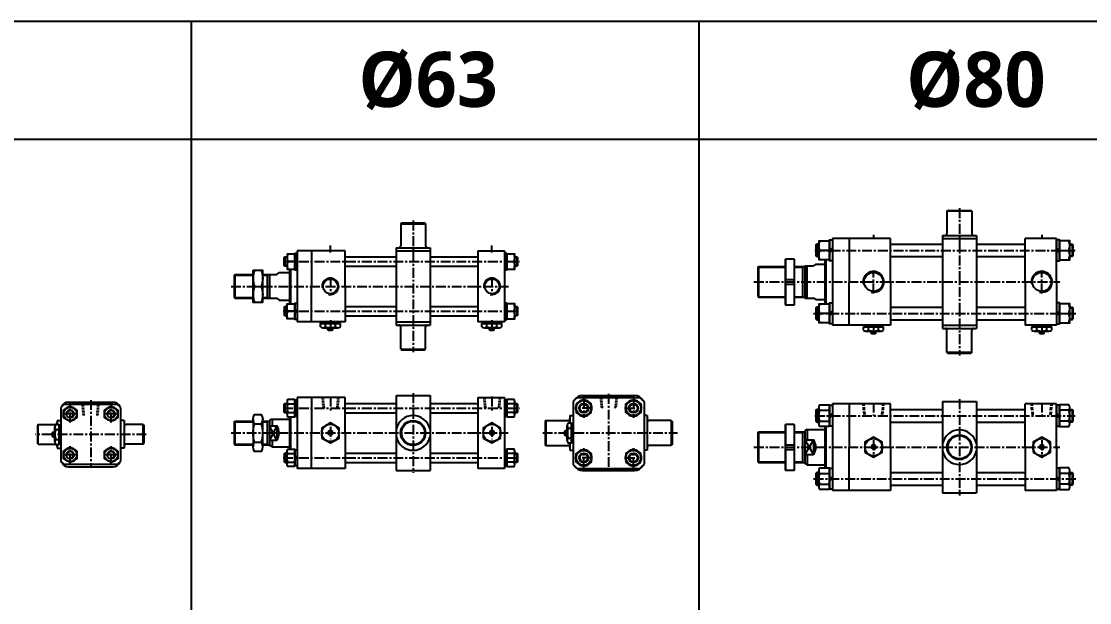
# Model space of a CAD drawing. Extents: x -819 to 8634, y 0 to 4453.
# Drawn here: x 1222 to 2577, y 3716 to 4453 of the extents above; entities that cross this region are included whole.
import ezdxf

# ---------------------------------------------------------------- set-up
doc = ezdxf.new("R2010")
doc.units = 0
doc.header["$LTSCALE"] = 10
doc.header["$MEASUREMENT"] = 0
for name, pattern in [('CENTER', [2, 1.25, -0.25, 0.25, -0.25]), ('CENTERX2', [4, 2.5, -0.5, 0.5, -0.5]), ('HIDDEN', [0.375, 0.25, -0.125])]:
    doc.linetypes.add(name, pattern=pattern)
doc.layers.get('0').update_dxf_attribs({"linetype": 'CONTINUOUS'})
doc.layers.get('DEFPOINTS').update_dxf_attribs({"linetype": 'CONTINUOUS'})
for name, color, linetype in [('CEN', 1, 'CENTERX2'), ('CENTER', 1, 'CENTER'), ('DIM', 2, 'CONTINUOUS'), ('ML', 7, 'CONTINUOUS'), ('THIN', 3, 'CONTINUOUS'), ('외형선', 3, 'CONTINUOUS')]:
    doc.layers.add(name, color=color, linetype=linetype)
doc.styles.add('문자', font='romans.shx')

msp = doc.modelspace()

# ---------------------------------------------------------------- linework, layer by layer
for p, q in [((4752.9, 4452.8), (0, 4452.8)), ((1438, 2978.5), (1438, 4452.8)), ((2082, 2978.5), (2082, 4452.8)), ((4752.9, 4302.8), (0, 4302.8)), ((1611, 4061.8), (1611.5, 4061.3)), ((1611, 4061.8), (1617, 4061.8)), ((1611.5, 4061.3), (1616.5, 4061.3)), ((1617, 4061.8), (1616.5, 4061.3)), ((1816, 4061.8), (1816.5, 4061.3)), ((1816, 4061.8), (1822, 4061.8)), ((1816.5, 4061.3), (1821.5, 4061.3)), ((1822, 4061.8), (1821.5, 4061.3)), ((2300.2, 4057.5), (2300.7, 4057)), ((2300.2, 4057.5), (2306.2, 4057.5)), ((2300.7, 4057), (2305.7, 4057)), ((2306.2, 4057.5), (2305.7, 4057)), ((2513.7, 4057.5), (2514.2, 4057)), ((2513.7, 4057.5), (2519.7, 4057.5)), ((2514.2, 4057), (2519.2, 4057)), ((2519.7, 4057.5), (2519.2, 4057)), ((1262, 3932), (1261.5, 3931.5)), ((1261.5, 3926.5), (1261.5, 3931.5)), ((1262, 3926), (1262, 3932)), ((1912.1, 3933.8), (1911.6, 3933.3)), ((1911.6, 3928.3), (1911.6, 3933.3)), ((1912.1, 3927.8), (1912.1, 3933.8)), ((1262, 3926), (1261.5, 3926.5)), ((1912.1, 3927.8), (1911.6, 3928.3))]:
    msp.add_line(p, q)
at = {"color": 7, "linetype": 'Continuous'}
for p, q in [((1601.3, 4065.3), (1601.3, 4069.7)), ((1601.3, 4069.7), (1614, 4069.7)), ((1602, 4071.7), (1626, 4071.7)), ((1602, 4069.7), (1602, 4071.7)), ((1607.7, 4065.3), (1607.7, 4069.7)), ((1614, 4069.7), (1626.7, 4069.7)), ((1620.4, 4065.3), (1620.4, 4069.7)), ((1626, 4069.7), (1626, 4071.7)), ((1626.7, 4065.3), (1626.7, 4069.7)), ((1806.3, 4065.3), (1806.3, 4069.7)), ((1806.3, 4069.7), (1819, 4069.7)), ((1807, 4071.7), (1831, 4071.7)), ((1807, 4069.7), (1807, 4071.7)), ((1812.7, 4065.3), (1812.7, 4069.7)), ((1819, 4069.7), (1831.7, 4069.7)), ((1825.4, 4065.3), (1825.4, 4069.7)), ((1831, 4069.7), (1831, 4071.7)), ((1831.7, 4065.3), (1831.7, 4069.7)), ((2291.2, 4067.4), (2315.2, 4067.4)), ((2291.2, 4065.4), (2291.2, 4067.4)), ((2315.2, 4065.4), (2315.2, 4067.4)), ((2504.7, 4067.4), (2528.7, 4067.4)), ((2504.7, 4065.4), (2504.7, 4067.4)), ((2528.7, 4065.4), (2528.7, 4067.4)), ((1604.5, 4064.3), (1623.6, 4064.3)), ((1611, 4061.8), (1611, 4064.3)), ((1617, 4061.8), (1617, 4064.3)), ((1809.5, 4064.3), (1828.6, 4064.3)), ((1816, 4061.8), (1816, 4064.3)), ((1822, 4061.8), (1822, 4064.3)), ((2290.5, 4061), (2290.5, 4065.4)), ((2290.5, 4065.4), (2303.2, 4065.4)), ((2293.6, 4060), (2312.7, 4060)), ((2296.8, 4061), (2296.8, 4065.4)), ((2300.2, 4057.5), (2300.2, 4060)), ((2303.2, 4065.4), (2315.9, 4065.4)), ((2306.2, 4057.5), (2306.2, 4060)), ((2309.5, 4061), (2309.5, 4065.4)), ((2315.9, 4061), (2315.9, 4065.4)), ((2504, 4061), (2504, 4065.4)), ((2504, 4065.4), (2516.7, 4065.4)), ((2507.1, 4060), (2526.2, 4060)), ((2510.3, 4061), (2510.3, 4065.4)), ((2513.7, 4057.5), (2513.7, 4060)), ((2516.7, 4065.4), (2529.4, 4065.4)), ((2519.7, 4057.5), (2519.7, 4060)), ((2523, 4061), (2523, 4065.4)), ((2529.4, 4061), (2529.4, 4065.4)), ((1262, 3932), (1264.5, 3932)), ((1264.5, 3919.5), (1264.5, 3938.5)), ((1265.5, 3941.7), (1269.9, 3941.7)), ((1265.5, 3935.4), (1269.9, 3935.4)), ((1269.9, 3929), (1269.9, 3941.7)), ((1269.9, 3941), (1271.9, 3941)), ((1271.9, 3917), (1271.9, 3941)), ((1912.1, 3933.8), (1914.6, 3933.8)), ((1914.6, 3921.3), (1914.6, 3940.3)), ((1915.6, 3943.5), (1920, 3943.5)), ((1915.6, 3937.1), (1920, 3937.1)), ((1920, 3930.8), (1920, 3943.5)), ((1920, 3942.8), (1922, 3942.8)), ((1922, 3918.8), (1922, 3942.8)), ((1262, 3926), (1264.5, 3926)), ((1265.5, 3922.6), (1269.9, 3922.6)), ((1269.9, 3916.3), (1269.9, 3929)), ((1912.1, 3927.8), (1914.6, 3927.8)), ((1915.6, 3924.4), (1920, 3924.4)), ((1915.6, 3918.1), (1920, 3918.1)), ((1920, 3918.1), (1920, 3930.8)), ((1920, 3918.8), (1922, 3918.8)), ((1265.5, 3916.3), (1269.9, 3916.3)), ((1269.9, 3917), (1271.9, 3917))]:
    msp.add_line(p, q, dxfattribs=at)
for points in [[(1603, 3924.4), (1614, 3918.1), (1625, 3924.4), (1625, 3937.1), (1614, 3943.5), (1603, 3937.1)], [(1613.2, 3932.3), (1612.3, 3930.8), (1613.2, 3929.3), (1614.9, 3929.3), (1615.8, 3930.8), (1614.9, 3932.3)], [(1808, 3924.4), (1819, 3918.1), (1830, 3924.4), (1830, 3937.1), (1819, 3943.5), (1808, 3937.1)], [(1818.2, 3932.3), (1817.3, 3930.8), (1818.2, 3929.3), (1819.9, 3929.3), (1820.8, 3930.8), (1819.9, 3932.3)], [(2292.2, 3906.4), (2303.2, 3900), (2314.2, 3906.4), (2314.2, 3919.1), (2303.2, 3925.4), (2292.2, 3919.1)], [(2505.7, 3906.4), (2516.7, 3900), (2527.7, 3906.4), (2527.7, 3919.1), (2516.7, 3925.4), (2505.7, 3919.1)], [(2302.3, 3914.2), (2301.4, 3912.7), (2302.3, 3911.2), (2304, 3911.2), (2304.9, 3912.7), (2304, 3914.2)], [(2515.8, 3914.2), (2514.9, 3912.7), (2515.8, 3911.2), (2517.5, 3911.2), (2518.4, 3912.7), (2517.5, 3914.2)]]:
    msp.add_lwpolyline(points, close=True, dxfattribs=at)
for centre, radius in [((1614, 3930.8), 11), ((1614, 3930.8), 2.5), ((1819, 3930.8), 11), ((1819, 3930.8), 2.5), ((2303.2, 3912.7), 11), ((2516.7, 3912.7), 11), ((2303.2, 3912.7), 2.5), ((2516.7, 3912.7), 2.5)]:
    msp.add_circle(centre, radius, dxfattribs=at)
for centre, radius, start, end in [((1604.5, 4069.9), 5.62, 235.6158, 270), ((1604.5, 4069.9), 5.62, 235.6158, 304.3842), ((1614, 4085.3), 21, 252.412, 270), ((1614, 4085.3), 21, 270, 287.588), ((1623.6, 4069.9), 5.62, 235.6158, 304.3842), ((1809.5, 4069.9), 5.62, 235.6158, 270), ((1809.5, 4069.9), 5.62, 235.6158, 304.3842), ((1819, 4085.3), 21, 252.412, 270), ((1819, 4085.3), 21, 270, 287.588), ((1828.6, 4069.9), 5.62, 235.6158, 304.3842), ((2293.6, 4065.6), 5.62, 235.6158, 270), ((2293.6, 4065.6), 5.62, 235.6158, 304.3842), ((2303.2, 4081), 21, 252.412, 270), ((2303.2, 4081), 21, 270, 287.588), ((2312.7, 4065.6), 5.62, 235.6158, 304.3842), ((2507.1, 4065.6), 5.62, 235.6158, 270), ((2507.1, 4065.6), 5.62, 235.6158, 304.3842), ((2516.7, 4081), 21, 252.412, 270), ((2516.7, 4081), 21, 270, 287.588), ((2526.2, 4065.6), 5.62, 235.6158, 304.3842), ((1270.1, 3938.5), 5.62, 145.6158, 214.3842), ((1285.5, 3929), 21, 162.412, 180), ((1920.3, 3940.3), 5.62, 145.6158, 214.3842), ((1935.7, 3930.8), 21, 162.412, 180), ((1285.5, 3929), 21, 180, 197.588), ((1270.1, 3919.5), 5.62, 145.6158, 214.3842), ((1270.1, 3919.5), 5.62, 180, 214.3842), ((1935.7, 3930.8), 21, 180, 197.588), ((1920.3, 3921.3), 5.62, 145.6158, 214.3842), ((1920.3, 3921.3), 5.62, 180, 214.3842)]:
    msp.add_arc(centre, radius, start, end, dxfattribs=at)
at = {"layer": 'CEN', "color": 1, "linetype": 'CENTER'}
for p, q in [((2412.2, 4215.9), (2412.2, 4028.9)), ((1719, 4200.2), (1719, 4033.2)), ((1719, 3981.3), (1719, 3880.3)), ((2412.2, 3973.7), (2412.2, 3851.7))]:
    msp.add_line(p, q, dxfattribs=at)
at = {"layer": 'CENTER'}
for p, q in [((1935.5, 3974.5), (1935.5, 3950.1)), ((1998.5, 3974.5), (1998.5, 3950.1)), ((1283.9, 3944.1), (1283.9, 3965.9)), ((1335.9, 3944.1), (1335.9, 3965.9)), ((1946.1, 3962.3), (1925, 3962.3)), ((1988, 3962.3), (2009.1, 3962.3)), ((1293.3, 3955), (1274.4, 3955)), ((1345.3, 3955), (1326.4, 3955)), ((1283.9, 3892.1), (1283.9, 3913.9)), ((1335.9, 3892.1), (1335.9, 3913.9)), ((1935.5, 3887.1), (1935.5, 3911.5)), ((1998.5, 3887.1), (1998.5, 3911.5)), ((1293.3, 3903), (1274.4, 3903)), ((1345.3, 3903), (1326.4, 3903)), ((1946.1, 3899.3), (1925, 3899.3)), ((1988, 3899.3), (2009.1, 3899.3))]:
    msp.add_line(p, q, dxfattribs=at)
at = {"layer": 'DEFPOINTS', "color": 0, "linetype": 'ByBlock'}
for p in [(1918, 3908.8), (1281.9, 3888)]:
    msp.add_point(p, dxfattribs=at)
at = {"layer": 'DIM'}
for p, q in [((1611.5, 4061.3), (1611.5, 4064.3)), ((1616.5, 4061.3), (1616.5, 4064.3)), ((1816.5, 4061.3), (1816.5, 4064.3)), ((1821.5, 4061.3), (1821.5, 4064.3)), ((2300.7, 4057), (2300.7, 4060)), ((2305.7, 4057), (2305.7, 4060)), ((2514.2, 4057), (2514.2, 4060)), ((2519.2, 4057), (2519.2, 4060)), ((1261.5, 3931.5), (1264.5, 3931.5)), ((1911.6, 3933.3), (1914.6, 3933.3)), ((1261.5, 3926.5), (1264.5, 3926.5)), ((1911.6, 3928.3), (1914.6, 3928.3))]:
    msp.add_line(p, q, dxfattribs=at)
for centre in [(1614, 3930.8), (1819, 3930.8), (2303.2, 3912.7), (2516.7, 3912.7)]:
    msp.add_arc(centre, 3, 270, 180, dxfattribs=at)
at = {"layer": 'ML'}
for p, q in [((2396.4, 4211.9), (2397.4, 4212.9)), ((2396.4, 4211.9), (2396.4, 4183.9)), ((2427.9, 4211.9), (2396.4, 4211.9)), ((2397.4, 4212.9), (2426.9, 4212.9)), ((2427.9, 4211.9), (2426.9, 4212.9)), ((2427.9, 4211.9), (2427.9, 4183.9)), ((1703.3, 4196.2), (1704.3, 4197.2)), ((1703.3, 4196.2), (1703.3, 4168.2)), ((1703.3, 4196.2), (1734.8, 4196.2)), ((1704.3, 4197.2), (1733.8, 4197.2)), ((1733.8, 4197.2), (1734.8, 4196.2)), ((1734.8, 4196.2), (1734.8, 4168.2)), ((2251.2, 4177.4), (2251.2, 4067.4)), ((2272.2, 4177.4), (2251.2, 4177.4)), ((2390.7, 4181.4), (2390.7, 4063.4)), ((2390.7, 4181.4), (2433.7, 4181.4)), ((2390.7, 4177.4), (2433.7, 4177.4)), ((2433.7, 4181.4), (2433.7, 4063.4)), ((1572, 4161.7), (1572, 4071.7)), ((1590, 4161.7), (1572, 4161.7)), ((1633, 4161.7), (1590, 4161.7)), ((1590, 4161.7), (1590, 4116.7)), ((1633, 4116.7), (1633, 4161.7)), ((1697.5, 4165.7), (1740.5, 4165.7)), ((1697.5, 4165.7), (1697.5, 4067.7)), ((1697.5, 4161.7), (1740.5, 4161.7)), ((1740.5, 4165.7), (1740.5, 4067.7)), ((1801, 4161.7), (1835, 4161.7)), ((1801, 4161.7), (1801, 4116.7)), ((1835, 4161.7), (1835, 4071.7)), ((2231.2, 4170.4), (2231.2, 4154.4)), ((2247.2, 4162.4), (2235.2, 4162.4)), ((2247.2, 4161.5), (2251.2, 4165.5)), ((2247.2, 4159.2), (2251.2, 4163.2)), ((2539.2, 4161.5), (2535.2, 4165.5)), ((2539.2, 4159.2), (2535.2, 4163.2)), ((2539.2, 4162.4), (2551.1, 4162.4)), ((2555.1, 4170.4), (2555.1, 4154.4)), ((1556.5, 4142.2), (1556.5, 4154.2)), ((1569, 4148.2), (1559.9, 4148.2)), ((1569, 4150.5), (1572, 4147.5)), ((1569, 4148.8), (1572, 4145.8)), ((1838, 4147.5), (1835, 4150.5)), ((1838, 4145.8), (1835, 4148.8)), ((1838, 4148.2), (1847.2, 4148.2)), ((1850.6, 4154.2), (1850.6, 4142.2)), ((2191, 4150.9), (2191.5, 4151.4)), ((2191, 4150.9), (2191, 4093.9)), ((2191.5, 4151.4), (2191.5, 4125.4)), ((2202.5, 4151.4), (2191.5, 4151.4)), ((2202.5, 4151.4), (2202.5, 4125.4)), ((2202.5, 4151.4), (2203, 4150.9)), ((2203, 4093.9), (2203, 4150.9)), ((2241.2, 4150.4), (2241.2, 4094.4)), ((2242.7, 4150.4), (2242.7, 4094.4)), ((1546, 4131.7), (1549, 4134.2)), ((1562, 4138.7), (1562, 4094.7)), ((1563.5, 4138.7), (1563.5, 4094.7)), ((2156.2, 4140.9), (2157.2, 4141.9)), ((2156.2, 4140.9), (2156.2, 4103.9)), ((2157.2, 4141.9), (2157.2, 4102.9)), ((2213.2, 4141.9), (2213.2, 4102.9)), ((2216.2, 4142.9), (2216.2, 4101.9)), ((2219.2, 4101.9), (2219.2, 4142.9)), ((2230.2, 4144.9), (2227.2, 4142.9)), ((1492, 4130.7), (1493, 4131.7)), ((1492, 4130.7), (1492, 4102.7)), ((1493, 4131.7), (1493, 4101.7)), ((1534, 4131.7), (1534, 4101.7)), ((1537, 4131.7), (1537, 4101.7)), ((2191, 4125.4), (2203, 4125.4)), ((1517.9, 4116.7), (1526.3, 4116.7)), ((1590, 4071.7), (1590, 4116.7)), ((1633, 4116.7), (1633, 4071.7)), ((1801, 4116.7), (1801, 4071.7)), ((2191, 4119.4), (2203, 4119.4)), ((2191.5, 4119.4), (2191.5, 4093.4)), ((2202.5, 4119.4), (2202.5, 4093.4)), ((1492, 4102.7), (1493, 4101.7)), ((1546, 4101.7), (1549, 4099.2)), ((2156.2, 4103.9), (2157.2, 4102.9)), ((2191, 4093.9), (2191.5, 4093.4)), ((2202.5, 4093.4), (2203, 4093.9)), ((2230.2, 4099.9), (2227.2, 4101.9)), ((1556.5, 4091.2), (1556.5, 4079.2)), ((1569, 4085.2), (1559.9, 4085.2)), ((1569, 4084.5), (1572, 4087.5)), ((1569, 4082.8), (1572, 4085.8)), ((1838, 4084.5), (1835, 4087.5)), ((1838, 4082.8), (1835, 4085.8)), ((1838, 4085.2), (1847.2, 4085.2)), ((1850.6, 4091.2), (1850.6, 4079.2)), ((2191.5, 4093.4), (2202.5, 4093.4)), ((2231.2, 4090.4), (2231.2, 4074.4)), ((2247.2, 4082.4), (2235.2, 4082.4)), ((2247.2, 4081.5), (2251.2, 4085.5)), ((2247.2, 4079.2), (2251.2, 4083.2)), ((2539.2, 4081.5), (2535.2, 4085.5)), ((2539.2, 4079.2), (2535.2, 4083.2)), ((2539.2, 4082.4), (2551.1, 4082.4)), ((2555.1, 4090.4), (2555.1, 4074.4)), ((1590, 4071.7), (1572, 4071.7)), ((1633, 4071.7), (1590, 4071.7)), ((1697.5, 4071.7), (1740.5, 4071.7)), ((1697.5, 4067.7), (1740.5, 4067.7)), ((1835, 4071.7), (1801, 4071.7)), ((2272.2, 4067.4), (2251.2, 4067.4)), ((2390.7, 4067.4), (2433.7, 4067.4)), ((1703.3, 4037.2), (1703.3, 4065.2)), ((1734.8, 4037.2), (1734.8, 4065.2)), ((2390.7, 4063.4), (2433.7, 4063.4)), ((2396.4, 4032.9), (2396.4, 4060.9)), ((2427.9, 4032.9), (2427.9, 4060.9)), ((1703.3, 4037.2), (1734.8, 4037.2)), ((1703.3, 4037.2), (1704.3, 4036.2)), ((1704.3, 4036.2), (1733.8, 4036.2)), ((1733.8, 4036.2), (1734.8, 4037.2)), ((2427.9, 4032.9), (2396.4, 4032.9)), ((2396.4, 4032.9), (2397.4, 4031.9)), ((2397.4, 4031.9), (2426.9, 4031.9)), ((2427.9, 4032.9), (2426.9, 4031.9)), ((1590, 3975.8), (1572, 3975.8)), ((1572, 3975.8), (1572, 3885.8)), ((1633, 3975.8), (1590, 3975.8)), ((1590, 3975.8), (1590, 3930.8)), ((1633, 3930.8), (1633, 3975.8)), ((1697.5, 3978.3), (1697.5, 3883.3)), ((1697.5, 3978.3), (1740.5, 3978.3)), ((1740.5, 3978.3), (1740.5, 3883.3)), ((1801, 3975.8), (1835, 3975.8)), ((1801, 3975.8), (1801, 3930.8)), ((1835, 3975.8), (1835, 3885.8)), ((1927.4, 3975.8), (2006.7, 3975.8)), ((1934, 3978.3), (2000, 3978.3)), ((1271.9, 3963), (1271.9, 3895)), ((1343.9, 3967), (1275.9, 3967)), ((1281.9, 3970), (1337.9, 3970)), ((1347.9, 3963), (1347.9, 3895)), ((1556.5, 3956.3), (1556.5, 3968.3)), ((1559, 3970.5), (1559, 3954.1)), ((1559.9, 3967.8), (1569, 3967.8)), ((1569, 3964.6), (1572, 3961.6)), ((1569, 3962.9), (1572, 3959.9)), ((1838, 3961.6), (1835, 3964.6)), ((1838, 3959.9), (1835, 3962.9)), ((1847.2, 3967.8), (1838, 3967.8)), ((1848, 3954.1), (1848, 3970.5)), ((1850.6, 3968.3), (1850.6, 3956.3)), ((1922, 3970.5), (1922, 3891.1)), ((2012, 3970.5), (2012, 3891.1)), ((2231.2, 3960.7), (2231.2, 3944.7)), ((2234.2, 3942.3), (2234.2, 3963.1)), ((2235.2, 3959.6), (2247.2, 3959.6)), ((2272.2, 3967.7), (2251.2, 3967.7)), ((2251.2, 3967.7), (2251.2, 3857.7)), ((2390.7, 3970.7), (2390.7, 3854.7)), ((2390.7, 3970.7), (2433.7, 3970.7)), ((2433.7, 3970.7), (2433.7, 3854.7)), ((2551.1, 3959.6), (2539.2, 3959.6)), ((2552.2, 3942.3), (2552.2, 3963.1)), ((2555.1, 3960.7), (2555.1, 3944.7)), ((1267.4, 3946.5), (1267.4, 3941.7)), ((1267.4, 3946.5), (1271.4, 3946.5)), ((1352.4, 3946.5), (1348.4, 3946.5)), ((1352.4, 3946.5), (1352.4, 3911.5)), ((1492, 3944.8), (1493, 3945.8)), ((1492, 3944.8), (1492, 3916.8)), ((1493, 3945.8), (1493, 3915.8)), ((1516.1, 3948.4), (1516.1, 3913.2)), ((1528.1, 3948.4), (1528.1, 3913.2)), ((1534, 3945.8), (1534, 3915.8)), ((1540, 3948.3), (1537, 3946.6)), ((1537, 3946.6), (1537, 3915)), ((1540, 3948.3), (1540, 3939.8)), ((1559.9, 3956.8), (1569, 3956.8)), ((1562, 3951.3), (1562, 3910.3)), ((1563.5, 3951.3), (1563.5, 3910.3)), ((1847.2, 3956.8), (1838, 3956.8)), ((1887.5, 3946.5), (1886.5, 3945.5)), ((1886.5, 3945.5), (1886.5, 3916)), ((1887.5, 3946.5), (1915.5, 3946.5)), ((1887.5, 3946.5), (1887.5, 3915)), ((1918, 3952.8), (1921.5, 3952.8)), ((1918, 3952.8), (1918, 3949)), ((1918, 3949), (1918, 3943.5)), ((2016, 3952.8), (2012.5, 3952.8)), ((2016, 3952.8), (2016, 3908.8)), ((2046.5, 3946.5), (2018.5, 3946.5)), ((2046.5, 3946.5), (2046.5, 3915)), ((2046.5, 3946.5), (2047.5, 3945.5)), ((2047.5, 3945.5), (2047.5, 3916)), ((2235.2, 3945.8), (2247.2, 3945.8)), ((2247.2, 3951.8), (2251.2, 3955.8)), ((2247.2, 3949.6), (2251.2, 3953.6)), ((2539.2, 3951.8), (2535.2, 3955.8)), ((2539.2, 3949.6), (2535.2, 3953.6)), ((2551.1, 3945.8), (2539.2, 3945.8)), ((1243.4, 3941.5), (1242.4, 3940.5)), ((1242.4, 3940.5), (1242.4, 3917.5)), ((1243.4, 3941.5), (1264.9, 3941.5)), ((1243.4, 3916.5), (1243.4, 3941.5)), ((1376.4, 3941.5), (1354.9, 3941.5)), ((1376.4, 3916.5), (1376.4, 3941.5)), ((1376.4, 3941.5), (1377.4, 3940.5)), ((1377.4, 3940.5), (1377.4, 3917.5)), ((1517.9, 3942.5), (1526.3, 3942.5)), ((1537, 3939.8), (1546, 3939.8)), ((1546, 3939.8), (1546, 3921.8)), ((2156.2, 3931.2), (2157.2, 3932.2)), ((2156.2, 3931.2), (2156.2, 3894.2)), ((2157.2, 3932.2), (2157.2, 3893.2)), ((2191, 3941.2), (2191.5, 3941.7)), ((2191, 3941.2), (2191, 3884.2)), ((2202.5, 3941.7), (2191.5, 3941.7)), ((2191.5, 3941.7), (2191.5, 3915.7)), ((2202.5, 3941.7), (2203, 3941.2)), ((2202.5, 3941.7), (2202.5, 3915.7)), ((2203, 3884.2), (2203, 3941.2)), ((2213.2, 3932.2), (2213.2, 3893.2)), ((2219.2, 3935.2), (2216.2, 3933.5)), ((2216.2, 3933.5), (2216.2, 3891.9)), ((2219.2, 3935.2), (2219.2, 3922)), ((2241.2, 3938.9), (2241.2, 3886.6)), ((2242.7, 3938.9), (2242.7, 3886.6)), ((1243.4, 3916.5), (1242.4, 3917.5)), ((1376.4, 3916.5), (1377.4, 3917.5)), ((1517.9, 3919), (1526.3, 3919)), ((1537, 3921.8), (1546, 3921.8)), ((1540, 3921.8), (1540, 3913.3)), ((1590, 3885.8), (1590, 3930.8)), ((1633, 3930.8), (1633, 3885.8)), ((1801, 3930.8), (1801, 3885.8)), ((1918, 3918.1), (1918, 3908.8)), ((2216.2, 3922), (2227.2, 3922)), ((2227.2, 3922), (2227.2, 3903.4)), ((1243.4, 3916.5), (1264.9, 3916.5)), ((1267.4, 3916.3), (1267.4, 3911.5)), ((1267.4, 3911.5), (1271.4, 3911.5)), ((1352.4, 3911.5), (1348.4, 3911.5)), ((1376.4, 3916.5), (1354.9, 3916.5)), ((1492, 3916.8), (1493, 3915.8)), ((1540, 3913.3), (1537, 3915)), ((1556.5, 3905.3), (1556.5, 3893.3)), ((1559, 3891.1), (1559, 3907.5)), ((1559.9, 3904.8), (1569, 3904.8)), ((1847.2, 3904.8), (1838, 3904.8)), ((1848, 3891.1), (1848, 3907.5)), ((1850.6, 3905.3), (1850.6, 3893.3)), ((1886.5, 3916), (1887.5, 3915)), ((1887.5, 3915), (1915.5, 3915)), ((1918, 3908.8), (1921.5, 3908.8)), ((2016, 3908.8), (2012.5, 3908.8)), ((2046.5, 3915), (2018.5, 3915)), ((2047.5, 3916), (2046.5, 3915)), ((2191, 3915.7), (2203, 3915.7)), ((2191, 3909.7), (2203, 3909.7)), ((2191.5, 3909.7), (2191.5, 3883.7)), ((2202.5, 3909.7), (2202.5, 3883.7)), ((1343.9, 3891), (1275.9, 3891)), ((1559.9, 3893.8), (1569, 3893.8)), ((1569, 3898.6), (1572, 3901.6)), ((1569, 3896.9), (1572, 3899.9)), ((1838, 3898.6), (1835, 3901.6)), ((1838, 3896.9), (1835, 3899.9)), ((1847.2, 3893.8), (1838, 3893.8)), ((2156.2, 3894.2), (2157.2, 3893.2)), ((2216.2, 3903.4), (2227.2, 3903.4)), ((2219.2, 3890.2), (2216.2, 3891.9)), ((2219.2, 3903.4), (2219.2, 3890.2)), ((1281.9, 3888), (1337.9, 3888)), ((1590, 3885.8), (1572, 3885.8)), ((1633, 3885.8), (1590, 3885.8)), ((1697.5, 3883.3), (1740.5, 3883.3)), ((1835, 3885.8), (1801, 3885.8)), ((1927.4, 3885.8), (2006.7, 3885.8)), ((1934, 3883.3), (2000, 3883.3)), ((2191, 3884.2), (2191.5, 3883.7)), ((2191.5, 3883.7), (2202.5, 3883.7)), ((2202.5, 3883.7), (2203, 3884.2)), ((2231.2, 3880.7), (2231.2, 3864.7)), ((2234.2, 3862.3), (2234.2, 3883.1)), ((2235.2, 3879.6), (2247.2, 3879.6)), ((2551.1, 3879.6), (2539.2, 3879.6)), ((2552.2, 3862.3), (2552.2, 3883.1)), ((2555.1, 3880.7), (2555.1, 3864.7)), ((2235.2, 3865.8), (2247.2, 3865.8)), ((2247.2, 3871.8), (2251.2, 3875.8)), ((2247.2, 3869.6), (2251.2, 3873.6)), ((2539.2, 3871.8), (2535.2, 3875.8)), ((2539.2, 3869.6), (2535.2, 3873.6)), ((2551.1, 3865.8), (2539.2, 3865.8)), ((2272.2, 3857.7), (2251.2, 3857.7)), ((2390.7, 3854.7), (2433.7, 3854.7))]:
    msp.add_line(p, q, dxfattribs=at)
at = {"layer": 'ML', "color": 1, "linetype": 'CENTER'}
for p, q in [((2303.2, 4181.9), (2303.2, 4176.6)), ((2516.7, 4181.9), (2516.7, 4176.6)), ((1614, 4159.7), (1614, 4168.4)), ((1819, 4159.7), (1819, 4168.4)), ((1554, 4148.2), (1854.6, 4148.2)), ((2303.2, 4107.8), (2303.2, 4137)), ((2516.7, 4107.8), (2516.7, 4137)), ((1614, 4128.2), (1614, 4105.2)), ((1819, 4128.2), (1819, 4105.2)), ((1488, 4116.7), (1840, 4116.7)), ((1554, 4085.2), (1853.6, 4085.2)), ((1614, 4073.9), (1614, 4063.5)), ((1819, 4073.9), (1819, 4063.5)), ((2303.2, 4068.3), (2303.2, 4059.4)), ((2516.7, 4068.3), (2516.7, 4059.4)), ((1309.9, 3972.5), (1309.9, 3886.6)), ((1614, 3977), (1614, 3958.8)), ((1819, 3977), (1819, 3957.2)), ((1967, 3980.3), (1967, 3881.3)), ((1554, 3962.3), (1854.6, 3962.3)), ((1614, 3938.5), (1614, 3923.1)), ((1819, 3938.5), (1819, 3923.1)), ((1380.4, 3929), (1239.7, 3929)), ((1488, 3930.8), (1839.7, 3930.8)), ((1883.5, 3930.8), (2054.5, 3930.8)), ((2303.2, 3921.5), (2303.2, 3903.9)), ((2516.7, 3921.5), (2516.7, 3903.9)), ((1554, 3899.3), (1853.6, 3899.3))]:
    msp.add_line(p, q, dxfattribs=at)
at = {"layer": 'ML', "color": 7, "linetype": 'Continuous'}
for p, q in [((1633, 4154.2), (1697.5, 4154.2)), ((1740.5, 4154.2), (1801, 4154.2)), ((1549, 4134.2), (1562, 4134.2)), ((1633, 4142.2), (1697.5, 4142.2)), ((1740.5, 4142.2), (1801, 4142.2)), ((1493, 4131.7), (1516.1, 4131.7)), ((1528.1, 4131.7), (1546, 4131.7)), ((1493, 4101.7), (1516.1, 4101.7)), ((1528.1, 4101.7), (1546, 4101.7)), ((1549, 4099.2), (1562, 4099.2)), ((1633, 4091.2), (1697.5, 4091.2)), ((1740.5, 4091.2), (1801, 4091.2)), ((1633, 4079.2), (1697.5, 4079.2)), ((1740.5, 4079.2), (1801, 4079.2)), ((1633, 3968.3), (1697.5, 3968.3)), ((1740.5, 3968.3), (1801, 3968.3)), ((1493, 3945.8), (1516.1, 3945.8)), ((1528.1, 3945.8), (1537, 3945.8)), ((1540, 3948.3), (1562, 3948.3)), ((1633, 3956.3), (1697.5, 3956.3)), ((1740.5, 3956.3), (1801, 3956.3)), ((1493, 3915.8), (1516.1, 3915.8)), ((1528.1, 3915.8), (1537, 3915.8)), ((1540, 3913.3), (1562, 3913.3)), ((1633, 3905.3), (1697.5, 3905.3)), ((1740.5, 3905.3), (1801, 3905.3)), ((1633, 3893.3), (1697.5, 3893.3)), ((1740.5, 3893.3), (1801, 3893.3))]:
    msp.add_line(p, q, dxfattribs=at)
at = {"layer": 'ML', "color": 2}
for p, q in [((2213.2, 4141.1), (2214.5, 4141.9)), ((1534, 4130.9), (1535.3, 4131.7)), ((1534, 4102.4), (1535.3, 4101.7)), ((2213.2, 4103.6), (2214.5, 4102.9)), ((1534, 3945), (1535.3, 3945.8)), ((1546, 3939.8), (1537, 3921.8)), ((1546, 3921.8), (1537, 3939.8)), ((2213.2, 3931.5), (2214.5, 3932.2)), ((2227.2, 3922), (2216.2, 3903.4)), ((2216.2, 3922), (2227.2, 3903.4)), ((1534, 3916.5), (1535.3, 3915.8)), ((2213.2, 3894), (2214.5, 3893.2))]:
    msp.add_line(p, q, dxfattribs=at)
at = {"layer": 'ML', "color": 2, "linetype": 'Continuous'}
for p, q in [((1492.3, 4130.9), (1516.1, 4130.9)), ((1528.1, 4130.9), (1534, 4130.9)), ((1492.3, 4102.4), (1516.1, 4102.4)), ((1528.1, 4102.4), (1534, 4102.4)), ((1492.3, 3945), (1516.1, 3945)), ((1528.1, 3945), (1534, 3945)), ((1492.3, 3916.5), (1516.1, 3916.5)), ((1528.1, 3916.5), (1534, 3916.5))]:
    msp.add_line(p, q, dxfattribs=at)
at = {"layer": 'ML', "color": 6, "linetype": 'HIDDEN'}
for p, q in [((1603.6, 3975.8), (1604.7, 3962.9)), ((1604.7, 3975.8), (1606, 3961.8)), ((1623.4, 3975.8), (1622.1, 3961.8)), ((1624.5, 3975.8), (1623.4, 3962.9)), ((1808.6, 3975.8), (1809.7, 3962.9)), ((1809.7, 3975.8), (1811, 3961.8)), ((1828.4, 3975.8), (1827.1, 3961.8)), ((1829.5, 3975.8), (1828.4, 3962.9)), ((1956.6, 3975.8), (1957.7, 3962.9)), ((1957.7, 3975.8), (1959, 3961.8)), ((1976.4, 3975.8), (1975.1, 3961.8)), ((1977.5, 3975.8), (1976.4, 3962.9)), ((1300.6, 3953), (1299.4, 3967)), ((1301.8, 3953), (1300.6, 3967)), ((1318, 3953), (1319.2, 3967)), ((1319.1, 3953), (1320.3, 3967))]:
    msp.add_line(p, q, dxfattribs=at)
at = {"layer": 'ML', "color": 6, "linetype": 'HIDDEN', "ltscale": 1.5}
for p, q in [((2291.2, 3954.1), (2289.9, 3967.7)), ((2292.4, 3954.1), (2291.2, 3967.7)), ((2313.9, 3954.1), (2315.2, 3967.7)), ((2315.2, 3954.1), (2316.4, 3967.7)), ((2504.7, 3954), (2503.4, 3967.7)), ((2505.9, 3954), (2504.7, 3967.7)), ((2527.4, 3954), (2528.7, 3967.7)), ((2528.7, 3954), (2529.9, 3967.7))]:
    msp.add_line(p, q, dxfattribs=at)
at = {"layer": 'ML'}
for points in [[(2251.2, 4175.7), (2251.2, 4149.1), (2247.2, 4149.1), (2247.2, 4175.7), (2251.2, 4175.7)], [(2535.2, 4175.7), (2535.2, 4149.1), (2539.2, 4149.1), (2539.2, 4175.7), (2535.2, 4175.7)], [(2234.2, 4170.4), (2231.2, 4170.4), (2230.2, 4169.3), (2230.2, 4155.5), (2231.2, 4154.4), (2234.2, 4154.4)], [(2552.2, 4170.4), (2555.1, 4170.4), (2556.2, 4169.3), (2556.2, 4155.5), (2555.1, 4154.4), (2552.2, 4154.4)], [(1559, 4142.2), (1556.5, 4142.2), (1555.5, 4143.1), (1555.5, 4153.2), (1556.5, 4154.2), (1559, 4154.2)], [(1572, 4137.9), (1572, 4158.5), (1569, 4158.5), (1569, 4137.9), (1572, 4137.9)], [(1835, 4158.5), (1835, 4137.9), (1838, 4137.9), (1838, 4158.5), (1835, 4158.5)], [(1848, 4154.2), (1850.6, 4154.2), (1851.5, 4153.2), (1851.5, 4143.1), (1850.6, 4142.2), (1848, 4142.2)], [(1572, 4095.5), (1572, 4074.9), (1569, 4074.9), (1569, 4095.5), (1572, 4095.5)], [(1835, 4095.5), (1835, 4074.9), (1838, 4074.9), (1838, 4095.5), (1835, 4095.5)], [(2251.2, 4095.7), (2251.2, 4069.1), (2247.2, 4069.1), (2247.2, 4095.7), (2251.2, 4095.7)], [(2535.2, 4095.7), (2535.2, 4069.1), (2539.2, 4069.1), (2539.2, 4095.7), (2535.2, 4095.7)], [(1559, 4091.2), (1556.5, 4091.2), (1555.5, 4090.2), (1555.5, 4080.1), (1556.5, 4079.2), (1559, 4079.2)], [(1848, 4091.2), (1850.6, 4091.2), (1851.5, 4090.2), (1851.5, 4080.1), (1850.6, 4079.2), (1848, 4079.2)], [(2234.2, 4090.4), (2231.2, 4090.4), (2230.2, 4089.3), (2230.2, 4075.5), (2231.2, 4074.4), (2234.2, 4074.4)], [(2552.2, 4090.4), (2555.1, 4090.4), (2556.2, 4089.3), (2556.2, 4075.5), (2555.1, 4074.4), (2552.2, 4074.4)], [(1572, 3952), (1572, 3972.6), (1569, 3972.6), (1569, 3952), (1572, 3952)], [(1835, 3972.6), (1835, 3952), (1838, 3952), (1838, 3972.6), (1835, 3972.6)], [(1926, 3967.8), (1926, 3956.8), (1935.5, 3951.3), (1945, 3956.8), (1945, 3967.8), (1935.5, 3973.3), (1926, 3967.8)], [(2008, 3967.8), (2008, 3956.8), (1998.5, 3951.3), (1989, 3956.8), (1989, 3967.8), (1998.5, 3973.3), (2008, 3967.8)], [(1275.4, 3950.1), (1275.4, 3959.9), (1283.9, 3964.8), (1292.4, 3959.9), (1292.4, 3950.1), (1283.9, 3945.2), (1275.4, 3950.1)], [(1327.4, 3950.1), (1327.4, 3959.9), (1335.9, 3964.8), (1344.4, 3959.9), (1344.4, 3950.1), (1335.9, 3945.2), (1327.4, 3950.1)], [(1559, 3956.3), (1556.5, 3956.3), (1555.5, 3957.2), (1555.5, 3967.3), (1556.5, 3968.3), (1559, 3968.3)], [(1848, 3968.3), (1850.6, 3968.3), (1851.5, 3967.3), (1851.5, 3957.2), (1850.6, 3956.3), (1848, 3956.3)], [(2234.2, 3960.7), (2231.2, 3960.7), (2230.2, 3959.6), (2230.2, 3945.8), (2231.2, 3944.7), (2234.2, 3944.7)], [(2251.2, 3966), (2251.2, 3939.4), (2247.2, 3939.4), (2247.2, 3966), (2251.2, 3966)], [(2535.2, 3966), (2535.2, 3939.4), (2539.2, 3939.4), (2539.2, 3966), (2535.2, 3966)], [(2552.2, 3960.7), (2555.1, 3960.7), (2556.2, 3959.6), (2556.2, 3945.8), (2555.1, 3944.7), (2552.2, 3944.7)], [(1275.4, 3898.1), (1275.4, 3907.9), (1283.9, 3912.8), (1292.4, 3907.9), (1292.4, 3898.1), (1283.9, 3893.2), (1275.4, 3898.1)], [(1327.4, 3898.1), (1327.4, 3907.9), (1335.9, 3912.8), (1344.4, 3907.9), (1344.4, 3898.1), (1335.9, 3893.2), (1327.4, 3898.1)], [(1559, 3905.3), (1556.5, 3905.3), (1555.5, 3904.3), (1555.5, 3894.2), (1556.5, 3893.3), (1559, 3893.3)], [(1572, 3909.6), (1572, 3889), (1569, 3889), (1569, 3909.6), (1572, 3909.6)], [(1835, 3909.6), (1835, 3889), (1838, 3889), (1838, 3909.6), (1835, 3909.6)], [(1848, 3905.3), (1850.6, 3905.3), (1851.5, 3904.3), (1851.5, 3894.2), (1850.6, 3893.3), (1848, 3893.3)], [(1926, 3893.8), (1926, 3904.8), (1935.5, 3910.3), (1945, 3904.8), (1945, 3893.8), (1935.5, 3888.3), (1926, 3893.8)], [(2008, 3893.8), (2008, 3904.8), (1998.5, 3910.3), (1989, 3904.8), (1989, 3893.8), (1998.5, 3888.3), (2008, 3893.8)], [(2234.2, 3880.7), (2231.2, 3880.7), (2230.2, 3879.6), (2230.2, 3865.8), (2231.2, 3864.7), (2234.2, 3864.7)], [(2251.2, 3886), (2251.2, 3859.4), (2247.2, 3859.4), (2247.2, 3886), (2251.2, 3886)], [(2535.2, 3886), (2535.2, 3859.4), (2539.2, 3859.4), (2539.2, 3886), (2535.2, 3886)], [(2552.2, 3880.7), (2555.1, 3880.7), (2556.2, 3879.6), (2556.2, 3865.8), (2555.1, 3864.7), (2552.2, 3864.7)]]:
    msp.add_lwpolyline(points, dxfattribs=at)
for points in [[(2235.2, 4150.4, -0.178633), (2235.2, 4162.4, -0.178633), (2235.2, 4174.4)], [(2551.1, 4150.4, 0.178633), (2551.1, 4162.4, 0.178633), (2551.1, 4174.4)], [(1559.9, 4157.7, 0.178633), (1559.9, 4148.2, 0.178633), (1559.9, 4138.7)], [(1847.2, 4138.7, 0.178633), (1847.2, 4148.2, 0.178633), (1847.2, 4157.7)], [(1517.9, 4137.2, 0.178633), (1517.9, 4116.7, 0.178633), (1517.9, 4096.2)], [(1526.3, 4137.2, -0.178633), (1526.3, 4116.7, -0.178633), (1526.3, 4096.2)], [(1559.9, 4075.7, -0.178633), (1559.9, 4085.2, -0.178633), (1559.9, 4094.7)], [(1847.2, 4075.7, 0.178633), (1847.2, 4085.2, 0.178633), (1847.2, 4094.7)], [(2235.2, 4070.4, -0.178633), (2235.2, 4082.4, -0.178633), (2235.2, 4094.4)], [(2551.1, 4070.4, 0.178633), (2551.1, 4082.4, 0.178633), (2551.1, 4094.4)], [(1569, 3973.3), (1559.9, 3973.3, 0.309401), (1559.9, 3967.8, 0.154701), (1559.9, 3956.8, 0.309401), (1559.9, 3951.3), (1569, 3951.3), (1569, 3973.3)], [(1838, 3951.3), (1847.2, 3951.3, 0.309401), (1847.2, 3956.8, 0.154701), (1847.2, 3967.8, 0.309401), (1847.2, 3973.3), (1838, 3973.3), (1838, 3951.3)], [(2247.2, 3938.9), (2235.2, 3938.9, -0.309401), (2235.2, 3945.8, -0.154701), (2235.2, 3959.6, -0.309401), (2235.2, 3966.6), (2247.2, 3966.6), (2247.2, 3938.9)], [(2539.2, 3938.9), (2551.1, 3938.9, 0.309401), (2551.1, 3945.8, 0.154701), (2551.1, 3959.6, 0.309401), (2551.1, 3966.6), (2539.2, 3966.6), (2539.2, 3938.9)], [(1517.9, 3942.5, -0.309401), (1517.9, 3954.3), (1526.3, 3954.3, -0.309401), (1526.3, 3942.5, -0.154701), (1526.3, 3919, -0.309401), (1526.3, 3907.3), (1517.9, 3907.3, -0.309401), (1517.9, 3919, -0.154701), (1517.9, 3942.5, 0.178633)], [(1569, 3888.3), (1559.9, 3888.3, -0.309401), (1559.9, 3893.8, -0.154701), (1559.9, 3904.8, -0.309401), (1559.9, 3910.3), (1569, 3910.3), (1569, 3888.3)], [(1838, 3888.3), (1847.2, 3888.3, 0.309401), (1847.2, 3893.8, 0.154701), (1847.2, 3904.8, 0.309401), (1847.2, 3910.3), (1838, 3910.3), (1838, 3888.3)], [(2247.2, 3858.9), (2235.2, 3858.9, -0.309401), (2235.2, 3865.8, -0.154701), (2235.2, 3879.6, -0.309401), (2235.2, 3886.6), (2247.2, 3886.6), (2247.2, 3858.9)], [(2539.2, 3858.9), (2551.1, 3858.9, 0.309401), (2551.1, 3865.8, 0.154701), (2551.1, 3879.6, 0.309401), (2551.1, 3886.6), (2539.2, 3886.6), (2539.2, 3858.9)]]:
    msp.add_lwpolyline(points, format="xyb", dxfattribs=at)
for points in [[(2247.2, 4150.4), (2234.2, 4150.4), (2234.2, 4174.4), (2247.2, 4174.4)], [(2539.2, 4150.4), (2552.2, 4150.4), (2552.2, 4174.4), (2539.2, 4174.4)], [(1569, 4157.7), (1559, 4157.7), (1559, 4138.7), (1569, 4138.7)], [(1838, 4138.7), (1848, 4138.7), (1848, 4157.7), (1838, 4157.7)], [(1516.1, 4137.2), (1528.1, 4137.2), (1528.1, 4096.2), (1516.1, 4096.2)], [(1569, 4075.7), (1559, 4075.7), (1559, 4094.7), (1569, 4094.7)], [(1838, 4075.7), (1848, 4075.7), (1848, 4094.7), (1838, 4094.7)], [(2247.2, 4070.4), (2234.2, 4070.4), (2234.2, 4094.4), (2247.2, 4094.4)], [(2539.2, 4070.4), (2552.2, 4070.4), (2552.2, 4094.4), (2539.2, 4094.4)]]:
    msp.add_lwpolyline(points, close=True, dxfattribs=at)
for centre, radius in [((2303.2, 4122.4), 12), ((2516.7, 4122.4), 12), ((1614, 4116.7), 9.32), ((1819, 4116.7), 9.32), ((1935.5, 3962.3), 9.5), ((1998.5, 3962.3), 9.5), ((1283.9, 3955), 8.5), ((1283.9, 3955), 5), ((1335.9, 3955), 8.5), ((1335.9, 3955), 5), ((1935.5, 3962.3), 6), ((1998.5, 3962.3), 6), ((1719, 3930.8), 15.8), ((1719, 3930.8), 14.8), ((2412.2, 3912.7), 15.7), ((2412.2, 3912.7), 14.7), ((1283.9, 3903), 8.5), ((1283.9, 3903), 5), ((1335.9, 3903), 8.5), ((1335.9, 3903), 5), ((1935.5, 3899.3), 9.5), ((1935.5, 3899.3), 6), ((1998.5, 3899.3), 9.5), ((1998.5, 3899.3), 6)]:
    msp.add_circle(centre, radius, dxfattribs=at)
at = {"layer": 'ML', "color": 2}
for centre in [(1935.5, 3962.3), (1998.5, 3962.3), (1935.5, 3899.3), (1998.5, 3899.3)]:
    msp.add_circle(centre, 5.05, dxfattribs=at)
at = {"layer": 'ML'}
for centre, radius, start, end in [((2393.9, 4183.9), 2.5, 270, 0), ((2430.4, 4183.9), 2.5, 180, 270), ((1700.8, 4168.2), 2.5, 270, 0), ((1737.3, 4168.2), 2.5, 180, 270), ((1700.8, 4065.2), 2.5, 0, 90), ((1737.3, 4065.2), 2.5, 90, 180), ((2393.9, 4060.9), 2.5, 0, 90), ((2430.4, 4060.9), 2.5, 90, 180), ((1967, 3930.8), 60, 131.4096, 138.5904), ((1934, 3966.3), 12, 90, 150.8418), ((1935.5, 3962.3), 10.3, 97.2691, 142.7309), ((1935.5, 3962.3), 10.3, 37.2691, 82.7309), ((1998.5, 3962.3), 10.3, 97.2691, 142.7309), ((1998.5, 3962.3), 10.3, 37.2691, 82.7309), ((2000, 3966.3), 12, 29.1582, 90), ((1967, 3930.8), 60, 41.4096, 48.5904), ((1309.9, 3929), 51, 131.8325, 138.2062), ((1281.9, 3960), 10, 90, 157.2812), ((1283.9, 3955), 8.8, 104.9963, 135.0037), ((1283.9, 3955), 8.8, 44.9963, 75.0037), ((1335.9, 3955), 8.8, 104.9963, 135.0037), ((1337.9, 3960), 10, 22.7188, 90), ((1335.9, 3955), 8.8, 44.9963, 75.0037), ((1309.9, 3929), 51, 41.8712, 48.1675), ((1935.5, 3962.3), 10.3, 157.2691, 202.7309), ((1935.5, 3962.3), 10.3, 337.2691, 22.7309), ((1998.5, 3962.3), 10.3, 157.2691, 202.7309), ((1998.5, 3962.3), 10.3, 337.2691, 22.7309), ((1271.4, 3947), 0.5, 270, 0), ((1283.9, 3955), 8.8, 284.9963, 315.0037), ((1283.9, 3955), 8.8, 344.9963, 15.0037), ((1335.9, 3955), 8.8, 284.9963, 315.0037), ((1335.9, 3955), 8.8, 344.9963, 15.0037), ((1348.4, 3947), 0.5, 180, 270), ((1719, 3930.8), 22, 12.2388, 167.7612), ((1915.5, 3949), 2.5, 270, 0), ((1921.5, 3953.3), 0.5, 270, 0), ((1935.5, 3962.3), 10.3, 217.2691, 262.7309), ((1935.5, 3962.3), 10.3, 277.2691, 322.7309), ((1998.5, 3962.3), 10.3, 217.2691, 262.7309), ((1998.5, 3962.3), 10.3, 277.2691, 322.7309), ((2012.5, 3953.3), 0.5, 180, 270), ((2018.5, 3949), 2.5, 180, 270), ((1264.9, 3944), 2.5, 270, 281.0697), ((1264.9, 3944), 2.5, 293.1735, 0), ((1354.9, 3944), 2.5, 180, 270), ((1534, 3930.8), 15, 323.183, 36.817), ((2412.2, 3912.7), 22, 12.2388, 167.7612), ((1719, 3930.8), 22, 192.2388, 347.7612), ((2214.3, 3912.7), 15.8, 324.1474, 35.8526), ((1264.9, 3914), 2.5, 78.9303, 90), ((1264.9, 3914), 2.5, 0, 66.8265), ((1271.4, 3911), 0.5, 0, 90), ((1283.9, 3903), 8.8, 104.9963, 135.0037), ((1283.9, 3903), 8.8, 44.9963, 75.0037), ((1283.9, 3903), 8.8, 344.9963, 15.0037), ((1335.9, 3903), 8.8, 104.9963, 135.0037), ((1335.9, 3903), 8.8, 44.9963, 75.0037), ((1335.9, 3903), 8.8, 344.9963, 15.0037), ((1348.4, 3911), 0.5, 90, 180), ((1354.9, 3914), 2.5, 90, 180), ((1915.5, 3912.5), 2.5, 0, 90), ((1921.5, 3908.3), 0.5, 0, 90), ((1935.5, 3899.3), 10.3, 97.2691, 142.7309), ((1935.5, 3899.3), 10.3, 37.2691, 82.7309), ((1998.5, 3899.3), 10.3, 97.2691, 142.7309), ((1998.5, 3899.3), 10.3, 37.2691, 82.7309), ((2012.5, 3908.3), 0.5, 90, 180), ((2018.5, 3912.5), 2.5, 90, 180), ((2412.2, 3912.7), 22, 192.2388, 347.7612), ((1309.9, 3929), 51, 221.7938, 228.1675), ((1281.9, 3898), 10, 202.7188, 270), ((1283.9, 3903), 8.8, 284.9963, 315.0037), ((1337.9, 3898), 10, 270, 337.2812), ((1335.9, 3903), 8.8, 284.9963, 315.0037), ((1309.9, 3929), 51, 311.8325, 318.1288), ((1967, 3930.8), 60, 221.4096, 228.5904), ((1935.5, 3899.3), 10.3, 157.2691, 202.7309), ((1935.5, 3899.3), 10.3, 217.2691, 262.7309), ((1935.5, 3899.3), 10.3, 277.2691, 322.7309), ((1935.5, 3899.3), 10.3, 337.2691, 22.7309), ((1998.5, 3899.3), 10.3, 157.2691, 202.7309), ((1998.5, 3899.3), 10.3, 217.2691, 262.7309), ((1998.5, 3899.3), 10.3, 277.2691, 322.7309), ((1967, 3930.8), 60, 311.4096, 318.5904), ((1998.5, 3899.3), 10.3, 337.2691, 22.7309), ((1934, 3895.3), 12, 209.1582, 270), ((2000, 3895.3), 12, 270, 330.8418)]:
    msp.add_arc(centre, radius, start, end, dxfattribs=at)
at = {"layer": 'ML', "color": 2}
for centre, radius, start, end in [((2303.2, 4122.4), 13.2, 256.7423, 190.0921), ((2516.7, 4122.4), 13.2, 256.7423, 190.0921), ((1614, 4116.7), 10.5, 257.7131, 191.0431), ((1819, 4116.7), 10.5, 257.7131, 191.0431), ((1283.9, 3955), 4.19, 259.5017, 192.7138), ((1335.9, 3955), 4.19, 259.5017, 192.7138), ((1283.9, 3903), 4.19, 259.5017, 192.7138), ((1335.9, 3903), 4.19, 259.5017, 192.7138)]:
    msp.add_arc(centre, radius, start, end, dxfattribs=at)
at = {"layer": 'THIN', "color": 2}
for p, q in [((2234.2, 4169.3), (2230.2, 4169.3)), ((2552.2, 4169.3), (2556.2, 4169.3)), ((1559, 4153.2), (1555.5, 4153.2)), ((1848, 4153.2), (1851.5, 4153.2)), ((2234.2, 4155.5), (2230.2, 4155.5)), ((2552.2, 4155.5), (2556.2, 4155.5)), ((1559, 4143.1), (1555.5, 4143.1)), ((1848, 4143.1), (1851.5, 4143.1)), ((1559, 4090.2), (1555.5, 4090.2)), ((1559, 4080.1), (1555.5, 4080.1)), ((1848, 4090.2), (1851.5, 4090.2)), ((1848, 4080.1), (1851.5, 4080.1)), ((2234.2, 4089.3), (2230.2, 4089.3)), ((2552.2, 4089.3), (2556.2, 4089.3)), ((2234.2, 4075.5), (2230.2, 4075.5)), ((2552.2, 4075.5), (2556.2, 4075.5)), ((1559, 3967.3), (1555.5, 3967.3)), ((1848, 3967.3), (1851.5, 3967.3)), ((2234.2, 3959.6), (2230.2, 3959.6)), ((2552.2, 3959.6), (2556.2, 3959.6)), ((1559, 3957.2), (1555.5, 3957.2)), ((1848, 3957.2), (1851.5, 3957.2)), ((2234.2, 3945.8), (2230.2, 3945.8)), ((2552.2, 3945.8), (2556.2, 3945.8)), ((1559, 3904.3), (1555.5, 3904.3)), ((1848, 3904.3), (1851.5, 3904.3)), ((1559, 3894.2), (1555.5, 3894.2)), ((1848, 3894.2), (1851.5, 3894.2)), ((2234.2, 3879.6), (2230.2, 3879.6)), ((2552.2, 3879.6), (2556.2, 3879.6)), ((2234.2, 3865.8), (2230.2, 3865.8)), ((2552.2, 3865.8), (2556.2, 3865.8))]:
    msp.add_line(p, q, dxfattribs=at)
at = {"layer": '외형선', "color": 7}
for p, q in [((2324.7, 4177.4), (2272.2, 4177.4)), ((2272.2, 4177.4), (2272.2, 4122.4)), ((2324.7, 4122.4), (2324.7, 4177.4)), ((2535.2, 4177.4), (2495.7, 4177.4)), ((2495.7, 4122.4), (2495.7, 4177.4)), ((2535.2, 4122.4), (2535.2, 4177.4)), ((2272.2, 4067.4), (2272.2, 4122.4)), ((2324.7, 4122.4), (2324.7, 4067.4)), ((2495.7, 4122.4), (2495.7, 4067.4)), ((2535.2, 4122.4), (2535.2, 4067.4)), ((2324.7, 4067.4), (2272.2, 4067.4)), ((2535.2, 4067.4), (2495.7, 4067.4)), ((2324.7, 3967.7), (2272.2, 3967.7)), ((2272.2, 3967.7), (2272.2, 3912.7)), ((2324.7, 3912.7), (2324.7, 3967.7)), ((2535.2, 3967.7), (2495.7, 3967.7)), ((2495.7, 3912.7), (2495.7, 3967.7)), ((2535.2, 3912.7), (2535.2, 3967.7)), ((2272.2, 3857.7), (2272.2, 3912.7)), ((2324.7, 3912.7), (2324.7, 3857.7)), ((2495.7, 3912.7), (2495.7, 3857.7)), ((2535.2, 3912.7), (2535.2, 3857.7)), ((2324.7, 3857.7), (2272.2, 3857.7)), ((2535.2, 3857.7), (2495.7, 3857.7))]:
    msp.add_line(p, q, dxfattribs=at)
at = {"layer": '외형선', "color": 1, "linetype": 'CENTER'}
for p, q in [((2228.7, 4162.4), (2558.9, 4162.4)), ((2151.4, 4122.4), (2539.6, 4122.4)), ((2227.2, 4082.4), (2561.3, 4082.4)), ((2303.2, 3969.1), (2303.2, 3952.7)), ((2516.7, 3969.1), (2516.7, 3951.8)), ((2228.7, 3952.7), (2558.9, 3952.7)), ((2151.4, 3912.7), (2539.6, 3912.7)), ((2227.2, 3872.7), (2561.3, 3872.7))]:
    msp.add_line(p, q, dxfattribs=at)
at = {"layer": '외형선', "color": 7, "linetype": 'Continuous'}
for p, q in [((2324.7, 4170.4), (2390.7, 4170.4)), ((2433.7, 4170.4), (2495.7, 4170.4)), ((2324.7, 4154.4), (2390.7, 4154.4)), ((2433.7, 4154.4), (2495.7, 4154.4)), ((2157.2, 4141.9), (2191, 4141.9)), ((2203, 4141.9), (2216.2, 4141.9)), ((2216.2, 4142.9), (2227.2, 4142.9)), ((2230.2, 4144.9), (2241.2, 4144.9)), ((2157.2, 4102.9), (2191, 4102.9)), ((2203, 4102.9), (2216.2, 4102.9)), ((2216.2, 4101.9), (2227.2, 4101.9)), ((2230.2, 4099.9), (2241.2, 4099.9)), ((2324.7, 4090.4), (2390.7, 4090.4)), ((2433.7, 4090.4), (2495.7, 4090.4)), ((2324.7, 4074.4), (2390.7, 4074.4)), ((2433.7, 4074.4), (2495.7, 4074.4)), ((2324.7, 3960.7), (2390.7, 3960.7)), ((2433.7, 3960.7), (2495.7, 3960.7)), ((2324.7, 3944.7), (2390.7, 3944.7)), ((2433.7, 3944.7), (2495.7, 3944.7)), ((2157.2, 3932.2), (2191, 3932.2)), ((2203, 3932.2), (2216.2, 3932.2)), ((2219.2, 3935.2), (2241.2, 3935.2)), ((2157.2, 3893.2), (2191, 3893.2)), ((2203, 3893.2), (2216.2, 3893.2)), ((2219.2, 3890.2), (2241.2, 3890.2)), ((2324.7, 3880.7), (2390.7, 3880.7)), ((2433.7, 3880.7), (2495.7, 3880.7)), ((2324.7, 3864.7), (2390.7, 3864.7)), ((2433.7, 3864.7), (2495.7, 3864.7))]:
    msp.add_line(p, q, dxfattribs=at)
at = {"layer": '외형선', "color": 2, "linetype": 'Continuous'}
for p, q in [((2156.4, 4141.1), (2191, 4141.1)), ((2203, 4141.1), (2213.2, 4141.1)), ((2156.4, 4103.6), (2191, 4103.6)), ((2203, 4103.6), (2213.2, 4103.6)), ((2156.4, 3931.5), (2191, 3931.5)), ((2203, 3931.5), (2213.2, 3931.5)), ((2156.4, 3894), (2191, 3894)), ((2203, 3894), (2213.2, 3894))]:
    msp.add_line(p, q, dxfattribs=at)

# ---------------------------------------------------------------- texts
at = {"char_height": 70, "attachment_point": 1, "style": '문자'}
for s, insert in [('{\\fMalgun Gothic|b1|i0|c129|p50;%%C63}', (1649.7, 4414.3)), ('{\\fMalgun Gothic|b1|i0|c129|p50;%%C80}', (2344.7, 4414.3))]:
    msp.add_mtext_dynamic_manual_height_columns(s, width=124.533, gutter_width=16, heights=[-75.6], dxfattribs=dict(at, insert=insert))

doc.saveas('drawing.dxf')
